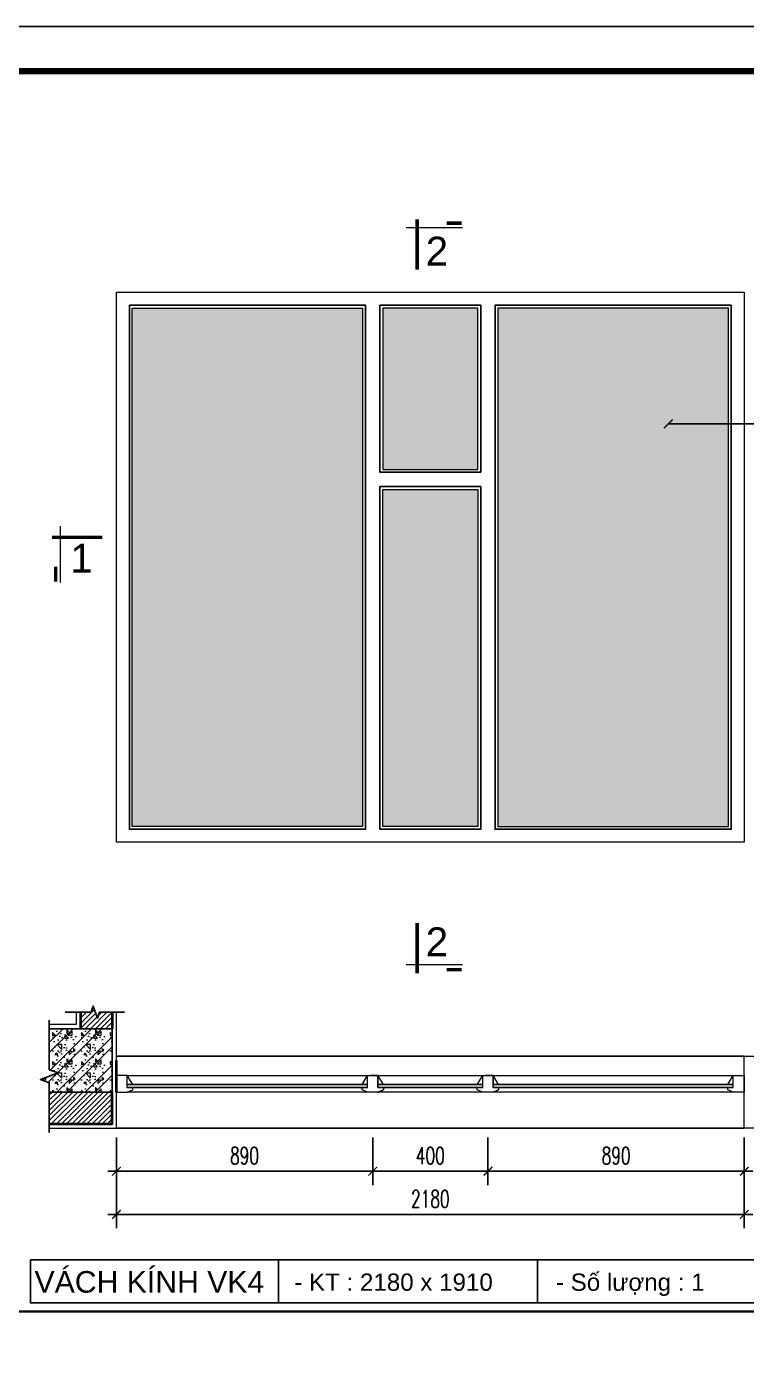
# Model space of a CAD drawing. Header units: millimetres. Extents: x -229618 to 2906, y -178063 to 96806.
# Drawn here: x -13239 to -10740, y -70504 to -65885 of the extents above; entities that cross this region are included whole.
import ezdxf
from ezdxf.enums import TextEntityAlignment as Align

# ---------------------------------------------------------------- set-up
doc = ezdxf.new("R2010")
doc.units = ezdxf.units.MM
doc.header["$LTSCALE"] = 200
doc.header["$MEASUREMENT"] = 0
doc.header["$PDMODE"] = 3
doc.header["$PDSIZE"] = 50
doc.linetypes.add('DASHED2', pattern=[0.375, 0.25, -0.125])
doc.layers.get('0').update_dxf_attribs({"color": 95, "linetype": 'CONTINUOUS'})
doc.layers.get('DEFPOINTS').update_dxf_attribs({"linetype": 'CONTINUOUS'})
for name, color, linetype, lineweight in [('cat', 1, 'CONTINUOUS', 40), ('hatch', 250, 'CONTINUOUS', 5), ('khuat', 8, 'DASHED2', 15), ('nho', 252, 'CONTINUOUS', 15), ('thay', 7, 'CONTINUOUS', 18)]:
    doc.layers.add(name, color=color, linetype=linetype, lineweight=lineweight)
for name, color, linetype in [('COT', 2, 'CONTINUOUS'), ('CUA', 145, 'CONTINUOUS'), ('DIM', 251, 'CONTINUOUS'), ('KHUNGTEN', 7, 'CONTINUOUS'), ('TEXT', 33, 'CONTINUOUS')]:
    doc.layers.add(name, color=color, linetype=linetype)
doc.layers.add('in', color=203, linetype='CONTINUOUS', lineweight=5, plot=False)
doc.styles.add('Aria H iso', font='Vharial_0.ttf')
doc.styles.add('Arial iso', font='vnarial_0.ttf')
doc.styles.add('Scale', font='vnsimli.shx', dxfattribs={"width": 0.65, "bigfont": 'bigfont.shx'})
doc.dimstyles.new('Scale', dxfattribs={"dimscale": 75, "dimtxt": 2, "dimasz": 1, "dimexe": 1.6, "dimexo": 0, "dimgap": 0.8, "dimtad": 1, "dimdec": 0, "dimzin": 0, "dimdsep": 46, "dimtxsty": 'Scale', "dimblk": 'ARCHTICK', "dimcen": 0.1, "dimdle": 1, "dimclrd": 256, "dimclre": 256, "dimclrt": 3, "dimadec": 0, "dimazin": 0, "dimtfac": 1, "dimtdec": 0, "dimtix": 1, "dimtmove": 2, "dimatfit": 3, "dimldrblk": 'ARCHTICK', "dimfxl": 0, "dimtolj": 1, "dimtzin": 0, "dimarcsym": 0})

# ---------------------------------------------------------------- blocks, each defined once
blk = doc.blocks.new('KhungA3')
at = {"layer": 'KHUNGTEN', "color": 4, "const_width": 0.724}
blk.add_lwpolyline([(7.54, 8.99), (411.13, 8.99), (411.13, 295.64), (7.54, 295.64)], close=True, dxfattribs=at)
blk = doc.blocks.new('cactd')
at = {"layer": 'thay', "ltscale": 600}
blk.add_line((-9972, -9225), (2458, -9225), dxfattribs=at)
at = {"layer": 'thay', "ltscale": 600, "const_width": 762}
for points in [[(0, 0), (0, -11114)], [(-9771, -10263), (-6486, -10263)]]:
    blk.add_lwpolyline(points, dxfattribs=at)
at = {"layer": 'TEXT', "style": 'Aria H iso'}
blk.add_attdef('1', text='', height=6350, dxfattribs=at).set_placement((-4149, -4127), align=Align.MIDDLE_CENTER)
blk = doc.blocks.new('cactn')
at = {"layer": 'thay', "ltscale": 600}
blk.add_line((-9225, 9972), (-9225, -2458), dxfattribs=at)
at = {"layer": 'thay', "ltscale": 600, "const_width": 762}
for points in [[(-10263, 9771), (-10263, 6486)], [(0, 0), (-11114, 0)]]:
    blk.add_lwpolyline(points, dxfattribs=at)
at = {"layer": 'TEXT', "style": 'Aria H iso'}
blk.add_attdef('A', text='', height=6350, dxfattribs=at).set_placement((-4573, 4581), align=Align.MIDDLE_CENTER)
blk = doc.blocks.new('_ArchTick')
at = {"color": 0, "linetype": 'ByBlock', "const_width": 0.15}
blk.add_lwpolyline([(-0.5, -0.5), (0.5, 0.5)], dxfattribs=at)
blk = doc.blocks.new('*D586')
at = {"layer": 'DEFPOINTS', "color": 0, "linetype": 'Continuous'}
for p in [(-12927.2, -69743.9), (-12037.2, -69743.9), (-12037.2, -69860.5)]:
    blk.add_point(p, dxfattribs=at)
at = {"layer": 'DIM', "linetype": 'Continuous', "lineweight": -2}
for p, q in [((-12927.2, -69743.9), (-12927.2, -69908.5)), ((-12037.2, -69743.9), (-12037.2, -69908.5)), ((-12957.2, -69860.5), (-12007.2, -69860.5))]:
    blk.add_line(p, q, dxfattribs=at)
at = {"layer": 'DIM', "linetype": 'Continuous', "lineweight": -2, "xscale": 30, "yscale": 30, "zscale": 30, "rotation": 180}
blk.add_blockref('_ArchTick', (-12927.2, -69860.5), dxfattribs=at)
at = {"layer": 'DIM', "linetype": 'Continuous', "lineweight": -2, "xscale": 30, "yscale": 30, "zscale": 30}
blk.add_blockref('_ArchTick', (-12037.2, -69860.5), dxfattribs=at)
at = {"layer": 'DIM', "color": 3, "linetype": 'Continuous', "insert": (-12482.2, -69806.5), "char_height": 60, "attachment_point": 5, "style": 'Scale'}
blk.add_mtext('\\A1;890', dxfattribs=at)
blk = doc.blocks.new('*D587')
at = {"layer": 'DEFPOINTS', "color": 0, "linetype": 'Continuous'}
for p in [(-12037.2, -69743.9), (-11637.2, -69743.9), (-11637.2, -69860.5)]:
    blk.add_point(p, dxfattribs=at)
at = {"layer": 'DIM', "linetype": 'Continuous', "lineweight": -2}
for p, q in [((-12037.2, -69743.9), (-12037.2, -69908.5)), ((-11637.2, -69743.9), (-11637.2, -69908.5)), ((-12067.2, -69860.5), (-11607.2, -69860.5))]:
    blk.add_line(p, q, dxfattribs=at)
at = {"layer": 'DIM', "linetype": 'Continuous', "lineweight": -2, "xscale": 30, "yscale": 30, "zscale": 30, "rotation": 180}
blk.add_blockref('_ArchTick', (-12037.2, -69860.5), dxfattribs=at)
at = {"layer": 'DIM', "linetype": 'Continuous', "lineweight": -2, "xscale": 30, "yscale": 30, "zscale": 30}
blk.add_blockref('_ArchTick', (-11637.2, -69860.5), dxfattribs=at)
at = {"layer": 'DIM', "color": 3, "linetype": 'Continuous', "insert": (-11837.2, -69806.5), "char_height": 60, "attachment_point": 5, "style": 'Scale'}
blk.add_mtext('\\A1;400', dxfattribs=at)
blk = doc.blocks.new('*D588')
at = {"layer": 'DEFPOINTS', "color": 0, "linetype": 'Continuous'}
for p in [(-11637.2, -69743.9), (-10747.2, -69743.9), (-10747.2, -69860.5)]:
    blk.add_point(p, dxfattribs=at)
at = {"layer": 'DIM', "linetype": 'Continuous', "lineweight": -2}
for p, q in [((-11637.2, -69743.9), (-11637.2, -69908.5)), ((-10747.2, -69743.9), (-10747.2, -69908.5)), ((-11667.2, -69860.5), (-10717.2, -69860.5))]:
    blk.add_line(p, q, dxfattribs=at)
at = {"layer": 'DIM', "linetype": 'Continuous', "lineweight": -2, "xscale": 30, "yscale": 30, "zscale": 30, "rotation": 180}
blk.add_blockref('_ArchTick', (-11637.2, -69860.5), dxfattribs=at)
at = {"layer": 'DIM', "linetype": 'Continuous', "lineweight": -2, "xscale": 30, "yscale": 30, "zscale": 30}
blk.add_blockref('_ArchTick', (-10747.2, -69860.5), dxfattribs=at)
at = {"layer": 'DIM', "color": 3, "linetype": 'Continuous', "insert": (-11192.2, -69806.5), "char_height": 60, "attachment_point": 5, "style": 'Scale'}
blk.add_mtext('\\A1;890', dxfattribs=at)
blk = doc.blocks.new('*D589')
at = {"layer": 'DEFPOINTS', "color": 0, "linetype": 'Continuous'}
for p in [(-12927.2, -69743.9), (-10747.2, -69743.9), (-12927.2, -70010.5)]:
    blk.add_point(p, dxfattribs=at)
at = {"layer": 'DIM', "linetype": 'Continuous', "lineweight": -2}
for p, q in [((-12927.2, -69743.9), (-12927.2, -70058.5)), ((-10747.2, -69743.9), (-10747.2, -70058.5)), ((-10717.2, -70010.5), (-12957.2, -70010.5))]:
    blk.add_line(p, q, dxfattribs=at)
at = {"layer": 'DIM', "linetype": 'Continuous', "lineweight": -2, "xscale": 30, "yscale": 30, "zscale": 30, "rotation": 180}
blk.add_blockref('_ArchTick', (-12927.2, -70010.5), dxfattribs=at)
at = {"layer": 'DIM', "linetype": 'Continuous', "lineweight": -2, "xscale": 30, "yscale": 30, "zscale": 30}
blk.add_blockref('_ArchTick', (-10747.2, -70010.5), dxfattribs=at)
at = {"layer": 'DIM', "color": 3, "linetype": 'Continuous', "insert": (-11837.2, -69956.5), "char_height": 60, "attachment_point": 5, "style": 'Scale'}
blk.add_mtext('\\A1;2180', dxfattribs=at)

msp = doc.modelspace()

# ---------------------------------------------------------------- hatches: boundary and pattern name
at = {"layer": 'hatch', "linetype": 'Continuous'}
h = msp.add_hatch(dxfattribs=at)
h.set_pattern_fill('CATTHO', color=256, scale=30, angle=45, style=0)
h.set_pattern_definition([(82.5, (-12864.24, -68569.68), (-42.2104, 39.5378), [9, -45.6, 0, -51, 0, -48.75]), (52.5, (-12864.24, -68569.68), (-22.3241, 97.4094), [9, -24.6, 0, -41.1, 0, -15.75]), (12.5, (-12890.333, -68595.774), (65.9409, 66.181), [9, -15, 0, -54, 0, -70.5]), (2.5, (-12890.33, -68595.774), (45.1513, 82.388), [9, -7.5, 0, -35.4, 0, -40.5])])
h.paths.add_polyline_path([(-12002.2, -67422.7), (-11672.2, -67422.7), (-11672.2, -66862.7), (-12002.2, -66862.7)])
h.paths.add_polyline_path([(-12002.2, -67492.7), (-12002.2, -68662.7), (-11672.2, -68662.7), (-11672.2, -67492.7)])
h.paths.add_polyline_path([(-10802.2, -66862.7), (-11602.2, -66862.7), (-11602.2, -68662.7), (-10802.2, -68662.7)])
h.paths.add_polyline_path([(-12872.2, -66862.7), (-12872.2, -68662.7), (-12072.2, -68662.7), (-12072.2, -66862.7)])
h = msp.add_hatch(dxfattribs=at)
h.set_pattern_fill('ANSI31', color=256, scale=100, style=0)
h.set_pattern_definition([(45, (-181014.938, -95782.353), (-8.8388348, 8.8388348), [])])
h.paths.add_polyline_path([(-12985.3, -69307.8), (-12942.2, -69307.8), (-12942.2, -69365.5), (-13052.2, -69365.5), (-13052.2, -69307.8), (-13015.3, -69307.8), (-13007.8, -69287.2), (-12992.8, -69328.4)])
h.paths.add_polyline_path([(-13160.2, -69695.5), (-13160.2, -69585.5), (-12942.2, -69585.5), (-12942.2, -69695.5)])
h = msp.add_hatch(dxfattribs=at)
h.set_pattern_fill('BT', color=256, scale=100, style=0)
h.set_pattern_definition([(0, (-183972.92, -96753.76), (0, 100), [0, -100]), (0, (-184043.56, -96710.52), (0, 100), [0, -100]), (0, (-184040.43, -96728.13), (0, 100), [0, -100]), (0, (-184005.21, -96719.91), (0, 100), [0, -100]), (0, (-184024.19, -96691.16), (0, 100), [0, -100]), (0, (-184029.28, -96703.87), (0, 100), [0, -100]), (0, (-184020.27, -96682.55), (0, 100), [0, -100]), (0, (-184034.17, -96674.14), (0, 100), [0, -100]), (0, (-184014.99, -96696.05), (0, 100), [0, -100]), (0, (-184047.08, -96695.66), (0, 100), [0, -100]), (0, (-183983.09, -96695.26), (0, 100), [0, -100]), (0, (-183968.61, -96692.53), (0, 100), [0, -100]), (0, (-183976.05, -96702.7), (0, 100), [0, -100]), (0, (-183973.89, -96716.39), (0, 100), [0, -100]), (0, (-183999.92, -96704.46), (0, 100), [0, -100]), (0, (-184000.7, -96732.04), (0, 100), [0, -100]), (0, (-184000.7, -96740.65), (0, 100), [0, -100]), (0, (-184048.06, -96742.61), (0, 100), [0, -100]), (0, (-184008.53, -96730.87), (0, 100), [0, -100]), (0, (-184008.14, -96764.13), (0, 100), [0, -100]), (0, (-184018.9, -96742.8), (0, 100), [0, -100]), (0, (-184018.12, -96752.58), (0, 100), [0, -100]), (0, (-184031.04, -96759.82), (0, 100), [0, -100]), (0, (-184024.38, -96746.52), (0, 100), [0, -100]), (0, (-184029.08, -96742.41), (0, 100), [0, -100]), (45, (-183976.22, -96745.48), (0, 100.00003), [8, -133.4214]), (135, (-183970.56, -96739.826), (-100.00003, 0), [8, -133.4214]), (270, (-183976.22, -96734.17), (100, -2e-14), [11.3137, -88.6863]), (180, (-183979.69, -96744.21), (-1e-14, -100), [12, -88]), (270, (-183991.69, -96744.21), (100, -2e-14), [12, -88]), (45, (-183991.69, -96756.21), (0, 100.00003), [16.9706, -124.4508]), (90, (-184016.7, -96737.29), (-100, 6e-15), [16.8, -83.2]), (180, (-184016.7, -96720.49), (-1e-14, -100), [16.8, -83.2]), (315, (-184033.496, -96720.49), (100.00003, -2e-14), [23.7588, -117.6626]), (135, (-184030.93, -96755.275), (-100.00003, 0), [7, -134.4214]), (225, (-184035.88, -96750.325), (-1e-14, -100.00003), [7, -134.4214]), (0, (-184040.83, -96755.27), (0, 100), [9.8995, -90.1005]), (0, (-183994.38, -96687.67), (0, 100), [13.75, -86.25]), (90, (-183980.63, -96687.67), (-100, 6e-15), [13.75, -86.25]), (225, (-183980.626, -96673.92), (-1e-14, -100.00003), [19.4454, -121.9759]), (270, (-184005.94, -96685.68), (100, -2e-14), [12.5, -87.5]), (0, (-184005.94, -96698.18), (0, 100), [12.5, -87.5]), (135, (-183993.44, -96698.18), (-100.00003, 0), [17.6777, -123.7437]), (45, (-183999.58, -96681.83), (0, 100.00003), [8.5, -132.9214]), (135, (-183993.57, -96675.82), (-100.00003, 0), [8.5, -132.9214]), (270, (-183999.58, -96669.81), (100, -2e-14), [12.0208, -87.9792]), (135, (-184038.844, -96689.03), (-100.00003, 0), [14.1421, -127.2792]), (0, (-184048.84, -96689.03), (0, 100), [10, -90]), (270, (-184048.84, -96679.03), (100, -2e-14), [10, -90]), (45, (-184056.21, -96766.59), (-49.497475, 49.497475), []), (45, (-184021.21, -96766.59), (-49.497475, 49.497475), [])])
h.paths.add_polyline_path([(-13160.2, -69585.5), (-13160.2, -69553), (-13191.2, -69541.8), (-13129.3, -69519.3), (-13160.2, -69508), (-13160.2, -69365.5), (-12942.2, -69365.5), (-12942.2, -69585.5)])

# ---------------------------------------------------------------- linework, layer by layer
at = {"layer": 'cat', "linetype": 'Continuous'}
for p, q in [((-13052.2, -69307.8), (-13052.2, -69365.5)), ((-12942.2, -69307.8), (-12942.2, -69365.5))]:
    msp.add_line(p, q, dxfattribs=at)
for points in [[(-12927.2, -69585.5), (-12927.2, -69475.5), (-12927.2, -69475.5)], [(-13160.2, -69695.5), (-12942.2, -69695.5), (-12942.2, -69585.5)]]:
    msp.add_lwpolyline(points, dxfattribs=at)
at = {"layer": 'COT', "linetype": 'Continuous'}
msp.add_lwpolyline([(-13160.2, -69365.5), (-12942.2, -69365.5), (-12942.2, -69585.5), (-13160.2, -69585.5)], dxfattribs=at)
at = {"layer": 'CUA', "ltscale": 0.5}
for p, q in [((-12927.2, -69460.5), (-10747.2, -69460.5)), ((-10785.2, -69559.5), (-11619.2, -69559.5)), ((-10785.2, -69569.5), (-11619.2, -69569.5)), ((-12927.2, -69710.5), (-10747.2, -69710.5))]:
    msp.add_line(p, q, dxfattribs=at)
at = {"layer": 'CUA', "linetype": 'Continuous'}
for p, q in [((-12055.2, -69559.5), (-12889.2, -69559.5)), ((-12055.2, -69569.5), (-12889.2, -69569.5)), ((-11655.2, -69559.5), (-12019.2, -69559.5)), ((-11655.2, -69569.5), (-12019.2, -69569.5))]:
    msp.add_line(p, q, dxfattribs=at)
at = {"layer": 'CUA'}
for p, q in [((-12364.4, -70167.7), (-12364.4, -70317.7)), ((-11465.5, -70167.7), (-11465.5, -70317.7))]:
    msp.add_line(p, q, dxfattribs=at)
at = {"layer": 'CUA', "ltscale": 0.5}
for points in [[(-12882.2, -66852.7), (-12062.2, -66852.7), (-12062.2, -68672.7), (-12882.2, -68672.7)], [(-12012.2, -67432.7), (-11662.2, -67432.7), (-11662.2, -66852.7), (-12012.2, -66852.7)], [(-12012.2, -67432.7), (-11662.2, -67432.7), (-11662.2, -66852.7), (-12012.2, -66852.7)], [(-10792.2, -66852.7), (-11612.2, -66852.7), (-11612.2, -68672.7), (-10792.2, -68672.7)], [(-12012.2, -67482.7), (-11662.2, -67482.7), (-11662.2, -68672.7), (-12012.2, -68672.7)], [(-12012.2, -67482.7), (-11662.2, -67482.7), (-11662.2, -68672.7), (-12012.2, -68672.7)]]:
    msp.add_lwpolyline(points, close=True, dxfattribs=at)
at = {"layer": 'CUA'}
msp.add_lwpolyline([(-13225.9, -70167.7), (-9308.3, -70167.7), (-9308.3, -70317.7), (-13225.9, -70317.7)], close=True, dxfattribs=at)
at = {"layer": 'DIM', "linetype": 'Continuous'}
for points in [[(-12899.3, -69307.8), (-12985.3, -69307.8), (-12992.8, -69328.4), (-13007.8, -69287.2), (-13015.3, -69307.8), (-13104.7, -69307.8)], [(-13160.2, -69335.5), (-13160.2, -69508), (-13129.3, -69519.3), (-13191.2, -69541.8), (-13160.2, -69553), (-13160.2, -69725.5)]]:
    msp.add_lwpolyline(points, dxfattribs=at)
at = {"layer": 'hatch', "linetype": 'Continuous'}
for points in [[(-12872.2, -66862.7), (-12072.2, -66862.7), (-12072.2, -68662.7), (-12872.2, -68662.7)], [(-12002.2, -67422.7), (-11672.2, -67422.7), (-11672.2, -66862.7), (-12002.2, -66862.7)], [(-10802.2, -66862.7), (-11602.2, -66862.7), (-11602.2, -68662.7), (-10802.2, -68662.7)], [(-12002.2, -67492.7), (-11672.2, -67492.7), (-11672.2, -68662.7), (-12002.2, -68662.7)]]:
    msp.add_lwpolyline(points, close=True, dxfattribs=at)
for points in [[(-13067.2, -69307.8), (-13067.2, -69350.5), (-13160.2, -69350.5)], [(-13160.2, -69710.5), (-12927.2, -69710.5), (-12927.2, -69307.8)], [(-10543.5, -69710.5), (-10747.2, -69710.5), (-10747.2, -69460.5), (-10543.5, -69460.5)]]:
    msp.add_lwpolyline(points, dxfattribs=at)
at = {"layer": 'in', "linetype": 'Continuous'}
for points in [[(-20344.3, -56974.9), (-7743, -56974.9), (-7743, -65884.9), (-20344.3, -65884.9)], [(-20344.3, -65884.9), (-7743, -65884.9), (-7743, -74794.9), (-20344.3, -74794.9)]]:
    msp.add_lwpolyline(points, close=True, dxfattribs=at)
at = {"layer": 'khuat', "color": 6, "ltscale": 0.3, "const_width": 8}
msp.add_lwpolyline([(-9278.3, -70347.7), (-15716.9, -70347.7)], dxfattribs=at)
at = {"layer": 'nho', "linetype": 'Continuous'}
for p, q in [((-12889.2, -69527.5), (-12055.2, -69527.5)), ((-12019.2, -69527.5), (-11655.2, -69527.5)), ((-11619.2, -69527.5), (-10785.2, -69527.5)), ((-12055.2, -69585.5), (-12889.2, -69585.5)), ((-11655.2, -69585.5), (-12019.2, -69585.5)), ((-10785.2, -69585.5), (-11619.2, -69585.5))]:
    msp.add_line(p, q, dxfattribs=at)
at = {"layer": 'thay', "ltscale": 0.5}
for p, q in [((-12870.2, -69559.5), (-12889.2, -69527.5)), ((-12074.2, -69559.5), (-12055.2, -69527.5)), ((-12019.2, -69527.5), (-12045.2, -69527.5)), ((-12019.2, -69527.5), (-12045.2, -69527.5)), ((-12000.2, -69559.5), (-12019.2, -69527.5)), ((-11674.2, -69559.5), (-11655.2, -69527.5)), ((-11619.2, -69527.5), (-11645.2, -69527.5)), ((-11619.2, -69527.5), (-11645.2, -69527.5)), ((-11600.2, -69559.5), (-11619.2, -69527.5)), ((-10804.2, -69559.5), (-10785.2, -69527.5)), ((-12074.2, -69569.5), (-12074.2, -69569.5)), ((-12019.2, -69569.5), (-12000.2, -69569.5)), ((-12019.2, -69569.5), (-12000.2, -69569.5)), ((-12019.2, -69569.5), (-12000.2, -69569.5)), ((-12019.2, -69585.5), (-12000.2, -69577.5)), ((-12019.2, -69585.5), (-12000.2, -69577.5)), ((-12000.2, -69569.5), (-12000.2, -69577.5)), ((-12000.2, -69569.5), (-12000.2, -69577.5)), ((-11674.2, -69569.5), (-11674.2, -69569.5)), ((-11619.2, -69569.5), (-11600.2, -69569.5)), ((-11619.2, -69569.5), (-11600.2, -69569.5)), ((-11619.2, -69569.5), (-11600.2, -69569.5)), ((-11619.2, -69585.5), (-11600.2, -69577.5)), ((-11619.2, -69585.5), (-11600.2, -69577.5)), ((-11600.2, -69569.5), (-11600.2, -69577.5)), ((-11600.2, -69569.5), (-11600.2, -69577.5))]:
    msp.add_line(p, q, dxfattribs=at)
for points in [[(-12927.2, -66807.7), (-10747.2, -66807.7), (-10747.2, -68717.7), (-12927.2, -68717.7)], [(-12927.2, -66807.7), (-10747.2, -66807.7), (-10747.2, -68717.7), (-12927.2, -68717.7)], [(-12927.2, -69527.5), (-12927.2, -69585.5), (-12889.2, -69585.5), (-12870.2, -69577.5), (-12870.2, -69569.5), (-12889.2, -69569.5), (-12889.2, -69527.5)], [(-10747.2, -69527.5), (-10747.2, -69585.5), (-10785.2, -69585.5), (-10804.2, -69577.5), (-10804.2, -69569.5), (-10785.2, -69569.5), (-10785.2, -69527.5)]]:
    msp.add_lwpolyline(points, close=True, dxfattribs=at)
for points in [[(-12019.2, -69569.5), (-12019.2, -69527.5), (-12019.2, -69569.5), (-12000.2, -69569.5), (-12000.2, -69577.5), (-12019.2, -69585.5), (-12055.2, -69585.5), (-12074.2, -69577.5), (-12074.2, -69569.5), (-12055.2, -69569.5), (-12055.2, -69527.5), (-12019.2, -69527.5), (-12019.2, -69569.5), (-12019.2, -69527.5), (-12019.2, -69569.5)], [(-11619.2, -69569.5), (-11619.2, -69527.5), (-11619.2, -69569.5), (-11600.2, -69569.5), (-11600.2, -69577.5), (-11619.2, -69585.5), (-11655.2, -69585.5), (-11674.2, -69577.5), (-11674.2, -69569.5), (-11655.2, -69569.5), (-11655.2, -69527.5), (-11619.2, -69527.5), (-11619.2, -69569.5), (-11619.2, -69527.5), (-11619.2, -69569.5)]]:
    msp.add_lwpolyline(points, dxfattribs=at)

# ---------------------------------------------------------------- block references
at = {"layer": 'DIM', "linetype": 'Continuous'}
ref = msp.add_blockref('cactd', (-11882.7, -66729.3), dxfattribs=dict(at, xscale=0.015748031437397, yscale=0.015748031437397, zscale=0.0157480314960628, rotation=180))
ref.add_attrib('1', '2', dxfattribs={"layer": 'TEXT', "height": 100, "style": 'Aria H iso'}).set_placement((-11814.2, -66664.7), align=Align.MIDDLE_CENTER)
ref = msp.add_blockref('cactn', (-12976.1, -67658.8), dxfattribs=dict(at, xscale=-0.015748031437397, yscale=0.015748031437397, zscale=0.0157480314960628, rotation=180))
ref.add_attrib('A', '1', dxfattribs={"layer": 'TEXT', "height": 100, "style": 'Aria H iso'}).set_placement((-13048.1, -67731.3), align=Align.MIDDLE_CENTER)
ref = msp.add_blockref('cactd', (-11882.7, -68998.6), dxfattribs=dict(at, xscale=-0.015748031437397, yscale=0.015748031437397, zscale=0.0157480314960628))
ref.add_attrib('1', '2', dxfattribs={"layer": 'TEXT', "height": 100, "style": 'Aria H iso'}).set_placement((-11814.2, -69063.6), align=Align.MIDDLE_CENTER)
at = {"layer": 'KHUNGTEN', "xscale": 30, "yscale": 30, "zscale": 30.00000000000154}
msp.add_blockref('KhungA3', (-20232.2, -74909.3), dxfattribs=at)

# ---------------------------------------------------------------- texts
at = {"layer": 'TEXT', "linetype": 'Continuous', "style": 'Aria H iso'}
msp.add_text('v¸ch kÝnh vk4', height=75, dxfattribs=at).set_placement((-12812.6, -70282.3), align=Align.CENTER)
at = {"layer": 'TEXT', "linetype": 'Continuous', "style": 'Arial iso'}
for s, p in [('- KT : 2180 x 1910', (-12309.7, -70275.8)), ('- Sè l\xadîng : 1', (-11401.1, -70275.8))]:
    msp.add_text(s, height=60, dxfattribs=at).set_placement(p)

# ---------------------------------------------------------------- dimensions: what is measured, and where the dimension line sits
at = {"layer": 'DIM', "linetype": 'Continuous'}
for base, p1, p2, picture, middle in [((-12037.2, -69860.5), (-12927.2, -69743.9), (-12037.2, -69743.9), '*D586', (-12482.2, -69806.5)), ((-12927.2, -70010.5), (-10747.2, -69743.9), (-12927.2, -69743.9), '*D589', (-11837.2, -69956.5)), ((-11637.2, -69860.5), (-12037.2, -69743.9), (-11637.2, -69743.9), '*D587', (-11837.2, -69806.5)), ((-10747.2, -69860.5), (-11637.2, -69743.9), (-10747.2, -69743.9), '*D588', (-11192.2, -69806.5))]:
    dim = msp.add_linear_dim(base=base, p1=p1, p2=p2, dimstyle='Scale', override={"dimscale": 30}, dxfattribs=at)
    dim.commit()
    dim.dimension.update_dxf_attribs({"geometry": picture, "text_midpoint": middle})

# ---------------------------------------------------------------- leaders
msp.add_leader([(-11010.7, -67264.8), (-10130, -67264.8)], dimstyle='Scale', override={"dimscale": 30}, dxfattribs=at)

doc.saveas('drawing.dxf')
